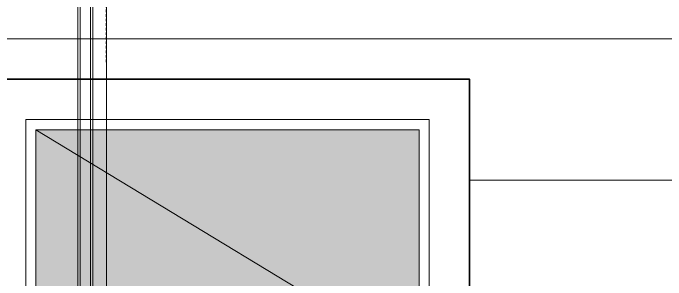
# Model space of a CAD drawing. Header units: inches. Extents: x -3905 to 10892, y 1064 to 9590.
# Drawn here: x 1614.17 to 1646.54, y 3484.73 to 3497.94 of the extents above; entities that cross this region are included whole.
import ezdxf

# ---------------------------------------------------------------- set-up
doc = ezdxf.new("R2010")
doc.units = ezdxf.units.IN
doc.header["$MEASUREMENT"] = 0
doc.linetypes.add('MYHIDDEN', pattern=[0.1875, 0.125, -0.0625])
doc.layers.add('ELEVATIONS', color=40, linetype='Continuous', lineweight=0)
doc.layers.add('SECTIONS', color=70, linetype='Continuous', lineweight=0)

msp = doc.modelspace()

# ---------------------------------------------------------------- hatches: boundary and pattern name
at = {"layer": 'ELEVATIONS', "linetype": 'Continuous', "lineweight": 5}
h = msp.add_hatch(color=254, dxfattribs=at)
h.dxf.hatch_style = 1
h.paths.add_polyline_path([(1634.30327, 3492.1647), (1615.30327, 3492.1647), (1615.30327, 3469.1647), (1634.30327, 3469.1647)])
h.paths.add_polyline_path([(1623.95169, 3484.40524), (1626.19169, 3480.52545), (1623.95169, 3476.64565), (1619.47169, 3476.64565), (1617.23169, 3480.52545), (1619.47169, 3484.40524)], flags=16)
h.paths.add_polyline_path([(1620.17967, 3478.08565), (1624.76138, 3478.08565), (1624.76138, 3482.88565), (1620.17967, 3482.88565)], flags=8)

# ---------------------------------------------------------------- linework, layer by layer
for p, q in [((1820.35399, 3496.6647), (1450.59653, 3496.6647)), ((1634.30327, 3480.6647), (1615.30327, 3492.1647)), ((1710.80327, 3489.6647), (1636.80327, 3489.6647))]:
    msp.add_line(p, q, dxfattribs=at)
for points in [[(1612.80327, 3494.6647), (1612.80327, 3466.6647), (1636.80327, 3466.6647), (1636.80327, 3494.6647)], [(1615.30327, 3492.1647), (1615.30327, 3469.1647), (1634.30327, 3469.1647), (1634.30327, 3492.1647)]]:
    msp.add_lwpolyline(points, close=True, dxfattribs=at)
at = {"layer": 'ELEVATIONS', "linetype": 'Continuous', "lineweight": 35}
msp.add_lwpolyline([(1612.80327, 3494.6647), (1636.80327, 3494.6647), (1636.80327, 3466.6647), (1612.80327, 3466.6647)], close=True, dxfattribs=at)
at = {"layer": 'ELEVATIONS', "linetype": 'Continuous', "lineweight": 15}
msp.add_lwpolyline([(1614.80327, 3492.6647), (1614.80327, 3468.6647), (1634.80327, 3468.6647), (1634.80327, 3492.6647)], close=True, dxfattribs=at)
at = {"layer": 'SECTIONS', "linetype": 'Continuous', "lineweight": 5}
msp.add_line((1618.804, 3448.87692), (1618.804, 3544.87692), dxfattribs=at)
at = {"layer": 'SECTIONS', "linetype": 'MYHIDDEN', "lineweight": 0}
msp.add_line((1618.7754, 3527.5843), (1618.81205, 3469.11851), dxfattribs=at)
at = {"layer": 'SECTIONS', "lineweight": 0}
for points in [[(1617.3895, 3507.7064), (1617.3895, 3508.18488), (1617.3895, 3468.34492), (1617.5065, 3468.34492), (1617.5065, 3508.30988)], [(1618.0155, 3507.7064), (1618.0155, 3508.30988), (1618.0155, 3468.34492), (1618.1325, 3468.34492), (1618.1325, 3468.79492), (1618.1325, 3508.32863)]]:
    msp.add_lwpolyline(points, dxfattribs=at)

doc.saveas('drawing.dxf')
